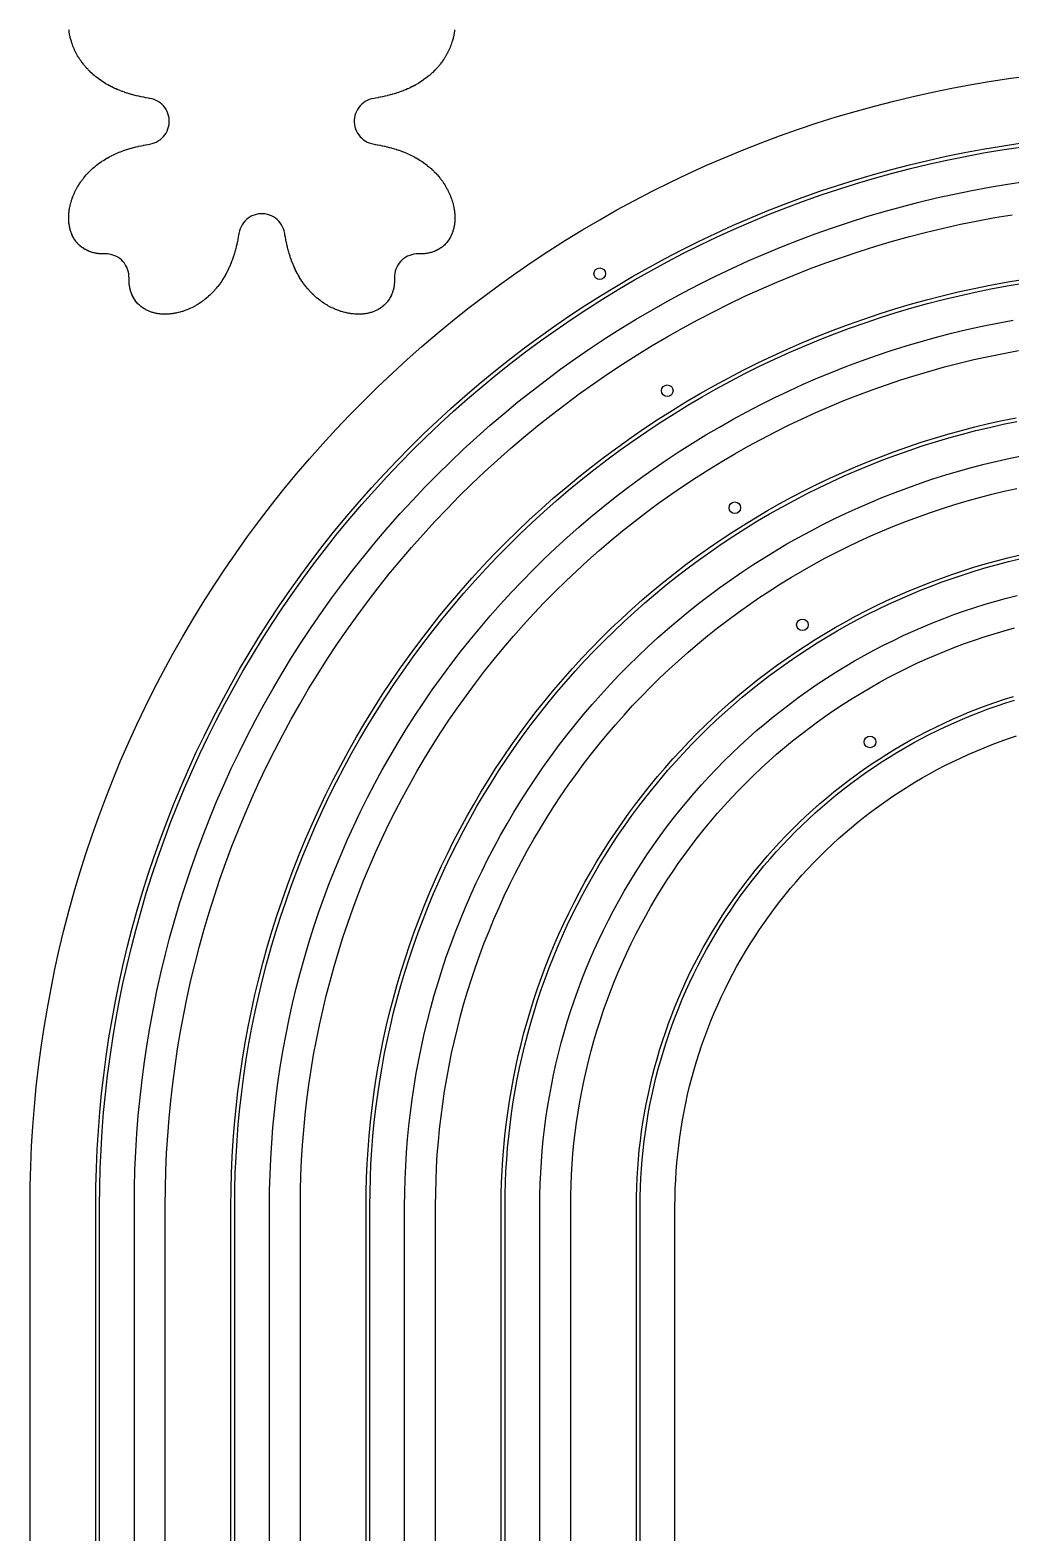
# Model space of a CAD drawing. Header units: metres. Extents: x 9 to 1211, y 9 to 2781.
# Drawn here: x 9 to 263, y 1009.2 to 1398.6 of the extents above; entities that cross this region are included whole.
import ezdxf

# ---------------------------------------------------------------- set-up
doc = ezdxf.new("R2010")
doc.units = ezdxf.units.M
for name, color, linetype in [('ACIKLIK', 5, 'Continuous'), ('ASKI_DELIK', 6, 'Continuous'), ('CAM_SABLON', 4, 'Continuous'), ('DIS_KENAR_V91_Z3', 1, 'Continuous'), ('LAMBA_T4_Z4', 3, 'Continuous')]:
    doc.layers.add(name, color=color, linetype=linetype)

msp = doc.modelspace()

# ---------------------------------------------------------------- linework, layer by layer
at = {"layer": 'ACIKLIK'}
for points in [[(36, 304.12), (36, 1093.88), (36, 1093.88), (36.04, 1098.68), (36.16, 1103.35), (36.37, 1108.03), (36.65, 1112.69), (37.02, 1117.36), (37.47, 1122.01), (38, 1126.66), (38.61, 1131.3), (39.3, 1135.92), (40.07, 1140.54), (40.92, 1145.14), (41.86, 1149.72), (42.87, 1154.29), (43.96, 1158.83), (45.13, 1163.36), (46.38, 1167.87), (47.71, 1172.36), (49.12, 1176.82), (50.6, 1181.25), (52.16, 1185.66), (53.8, 1190.04), (55.52, 1194.39), (57.31, 1198.72), (59.17, 1203.01), (61.11, 1207.26), (63.12, 1211.48), (65.21, 1215.67), (67.37, 1219.82), (69.6, 1223.93), (71.91, 1228), (74.28, 1232.03), (76.72, 1236.02), (79.24, 1239.96), (81.82, 1243.86), (84.47, 1247.72), (87.18, 1251.53), (89.97, 1255.29), (92.81, 1259), (95.73, 1262.66), (98.7, 1266.27), (101.74, 1269.82), (104.84, 1273.33), (108, 1276.77), (111.22, 1280.17), (114.5, 1283.5), (117.83, 1286.78), (121.23, 1290), (124.67, 1293.16), (128.18, 1296.26), (131.73, 1299.3), (135.34, 1302.27), (139, 1305.19), (142.71, 1308.03), (146.47, 1310.82), (150.28, 1313.53), (154.14, 1316.18), (158.04, 1318.76), (161.98, 1321.28), (165.97, 1323.72), (170, 1326.09), (174.07, 1328.4), (178.18, 1330.63), (182.33, 1332.79), (186.52, 1334.88), (190.74, 1336.89), (194.99, 1338.83), (199.28, 1340.69), (203.61, 1342.48), (207.96, 1344.2), (212.34, 1345.84), (216.75, 1347.4), (221.18, 1348.88), (225.64, 1350.29), (230.13, 1351.62), (234.64, 1352.87), (239.17, 1354.04), (243.71, 1355.13), (248.28, 1356.14), (252.86, 1357.08), (257.46, 1357.93), (262.08, 1358.7), (266.7, 1359.39)], [(71, 304.12), (71, 1093.88), (71, 1093.88), (71.04, 1098.07), (71.14, 1102.13), (71.32, 1106.19), (71.57, 1110.25), (71.89, 1114.31), (72.28, 1118.36), (72.74, 1122.4), (73.27, 1126.43), (73.87, 1130.45), (74.54, 1134.46), (75.28, 1138.46), (76.09, 1142.44), (76.97, 1146.41), (77.92, 1150.37), (78.94, 1154.3), (80.03, 1158.22), (81.18, 1162.12), (82.4, 1166), (83.7, 1169.86), (85.05, 1173.69), (86.48, 1177.5), (87.97, 1181.28), (89.52, 1185.04), (91.14, 1188.77), (92.83, 1192.47), (94.58, 1196.14), (96.4, 1199.78), (98.27, 1203.39), (100.21, 1206.96), (102.22, 1210.5), (104.28, 1214), (106.41, 1217.47), (108.59, 1220.9), (110.84, 1224.29), (113.14, 1227.64), (115.5, 1230.95), (117.92, 1234.22), (120.39, 1237.45), (122.93, 1240.63), (125.51, 1243.77), (128.15, 1246.86), (130.85, 1249.91), (133.6, 1252.9), (136.39, 1255.85), (139.24, 1258.76), (142.15, 1261.61), (145.1, 1264.4), (148.09, 1267.15), (151.14, 1269.85), (154.23, 1272.49), (157.37, 1275.07), (160.55, 1277.61), (163.78, 1280.08), (167.05, 1282.5), (170.36, 1284.86), (173.71, 1287.16), (177.1, 1289.41), (180.53, 1291.59), (184, 1293.72), (187.5, 1295.78), (191.04, 1297.79), (194.61, 1299.73), (198.22, 1301.6), (201.86, 1303.42), (205.53, 1305.17), (209.23, 1306.86), (212.96, 1308.48), (216.72, 1310.03), (220.5, 1311.52), (224.31, 1312.95), (228.14, 1314.3), (232, 1315.6), (235.88, 1316.82), (239.78, 1317.97), (243.7, 1319.06), (247.63, 1320.08), (251.59, 1321.03), (255.56, 1321.91), (259.54, 1322.72), (263.54, 1323.46)], [(106, 304.12), (106, 1093.88), (106, 1093.88), (106.03, 1097.46), (106.12, 1100.91), (106.27, 1104.36), (106.48, 1107.81), (106.75, 1111.26), (107.09, 1114.7), (107.48, 1118.13), (107.93, 1121.56), (108.44, 1124.97), (109.01, 1128.38), (109.64, 1131.78), (110.33, 1135.17), (111.08, 1138.54), (111.88, 1141.9), (112.75, 1145.25), (113.67, 1148.58), (114.65, 1151.89), (115.69, 1155.19), (116.79, 1158.46), (117.94, 1161.72), (119.15, 1164.96), (120.42, 1168.17), (121.74, 1171.36), (123.12, 1174.53), (124.55, 1177.68), (126.04, 1180.8), (127.58, 1183.89), (129.18, 1186.95), (130.83, 1189.99), (132.53, 1193), (134.28, 1195.98), (136.09, 1198.92), (137.94, 1201.84), (139.85, 1204.72), (141.81, 1207.57), (143.82, 1210.38), (145.87, 1213.16), (147.97, 1215.9), (150.13, 1218.6), (152.32, 1221.27), (154.57, 1223.9), (156.86, 1226.49), (159.19, 1229.03), (161.57, 1231.54), (163.99, 1234.01), (166.46, 1236.43), (168.97, 1238.81), (171.51, 1241.14), (174.1, 1243.43), (176.73, 1245.68), (179.4, 1247.87), (182.1, 1250.03), (184.84, 1252.13), (187.62, 1254.18), (190.43, 1256.19), (193.28, 1258.15), (196.16, 1260.06), (199.08, 1261.91), (202.02, 1263.72), (205, 1265.47), (208.01, 1267.17), (211.05, 1268.82), (214.11, 1270.42), (217.2, 1271.96), (220.32, 1273.45), (223.47, 1274.88), (226.64, 1276.26), (229.83, 1277.58), (233.04, 1278.85), (236.28, 1280.06), (239.54, 1281.21), (242.81, 1282.31), (246.11, 1283.35), (249.42, 1284.33), (252.75, 1285.25), (256.1, 1286.12), (259.46, 1286.92), (262.83, 1287.67), (266.22, 1288.36)], [(141, 304.12), (141, 1093.88), (141, 1093.88), (141.03, 1096.84), (141.1, 1099.69), (141.22, 1102.53), (141.4, 1105.37), (141.62, 1108.21), (141.89, 1111.04), (142.22, 1113.86), (142.59, 1116.69), (143.01, 1119.5), (143.48, 1122.3), (144, 1125.1), (144.56, 1127.89), (145.18, 1130.67), (145.84, 1133.43), (146.56, 1136.19), (147.32, 1138.93), (148.12, 1141.66), (148.98, 1144.37), (149.88, 1147.07), (150.83, 1149.75), (151.83, 1152.41), (152.87, 1155.06), (153.96, 1157.69), (155.09, 1160.3), (156.27, 1162.89), (157.5, 1165.45), (158.77, 1168), (160.08, 1170.52), (161.44, 1173.02), (162.84, 1175.5), (164.28, 1177.95), (165.77, 1180.38), (167.3, 1182.78), (168.87, 1185.15), (170.48, 1187.49), (172.13, 1189.81), (173.82, 1192.1), (175.56, 1194.35), (177.33, 1196.58), (179.14, 1198.77), (180.98, 1200.94), (182.87, 1203.07), (184.79, 1205.17), (186.75, 1207.23), (188.74, 1209.26), (190.77, 1211.25), (192.83, 1213.21), (194.93, 1215.13), (197.06, 1217.02), (199.23, 1218.86), (201.42, 1220.67), (203.65, 1222.44), (205.9, 1224.18), (208.19, 1225.87), (210.51, 1227.52), (212.85, 1229.13), (215.22, 1230.7), (217.62, 1232.23), (220.05, 1233.72), (222.5, 1235.16), (224.98, 1236.56), (227.48, 1237.92), (230, 1239.23), (232.55, 1240.5), (235.11, 1241.73), (237.7, 1242.91), (240.31, 1244.04), (242.94, 1245.13), (245.59, 1246.17), (248.25, 1247.17), (250.93, 1248.12), (253.63, 1249.02), (256.34, 1249.88), (259.07, 1250.68), (261.81, 1251.44), (264.57, 1252.16)], [(176, 304.12), (176, 1093.88), (176, 1093.88), (176.02, 1096.23), (176.08, 1098.47), (176.18, 1100.7), (176.31, 1102.93), (176.49, 1105.16), (176.7, 1107.38), (176.96, 1109.6), (177.25, 1111.81), (177.58, 1114.02), (177.95, 1116.23), (178.35, 1118.42), (178.8, 1120.61), (179.28, 1122.79), (179.8, 1124.97), (180.36, 1127.13), (180.96, 1129.28), (181.59, 1131.42), (182.27, 1133.55), (182.97, 1135.67), (183.72, 1137.78), (184.5, 1139.87), (185.32, 1141.95), (186.18, 1144.01), (187.07, 1146.06), (187.99, 1148.09), (188.96, 1150.11), (189.95, 1152.11), (190.98, 1154.09), (192.05, 1156.06), (193.15, 1158), (194.28, 1159.92), (195.45, 1161.83), (196.65, 1163.71), (197.88, 1165.58), (199.15, 1167.42), (200.45, 1169.24), (201.78, 1171.03), (203.14, 1172.8), (204.53, 1174.55), (205.95, 1176.28), (207.4, 1177.97), (208.88, 1179.65), (210.39, 1181.3), (211.93, 1182.92), (213.49, 1184.51), (215.08, 1186.07), (216.7, 1187.61), (218.35, 1189.12), (220.03, 1190.6), (221.72, 1192.05), (223.45, 1193.47), (225.2, 1194.86), (226.97, 1196.22), (228.76, 1197.55), (230.58, 1198.85), (232.42, 1200.12), (234.29, 1201.35), (236.17, 1202.55), (238.08, 1203.72), (240, 1204.85), (241.94, 1205.95), (243.91, 1207.02), (245.89, 1208.05), (247.89, 1209.04), (249.91, 1210.01), (251.94, 1210.93), (253.99, 1211.82), (256.05, 1212.68), (258.13, 1213.5), (260.22, 1214.28), (262.33, 1215.03), (264.45, 1215.73)]]:
    msp.add_lwpolyline(points, dxfattribs=at)
at = {"layer": 'ASKI_DELIK'}
for centre in [(156.5, 1335.51), (174, 1305.19), (191.5, 1274.86), (209, 1244.52), (226.5, 1214.17)]:
    msp.add_circle(centre, 1.5, dxfattribs=at)
at = {"layer": 'CAM_SABLON'}
for points in [[(27, 304.08), (27, 1093.92), (27, 1093.92), (27.04, 1098.83), (27.17, 1103.67), (27.38, 1108.5), (27.68, 1113.32), (28.05, 1118.14), (28.52, 1122.95), (29.07, 1127.76), (29.7, 1132.55), (30.41, 1137.33), (31.21, 1142.1), (32.09, 1146.85), (33.05, 1151.59), (34.1, 1156.31), (35.23, 1161.01), (36.44, 1165.69), (37.73, 1170.35), (39.1, 1174.99), (40.56, 1179.6), (42.09, 1184.18), (43.71, 1188.74), (45.4, 1193.27), (47.17, 1197.77), (49.02, 1202.23), (50.95, 1206.67), (52.95, 1211.06), (55.03, 1215.43), (57.19, 1219.76), (59.42, 1224.04), (61.73, 1228.29), (64.11, 1232.5), (66.57, 1236.67), (69.09, 1240.79), (71.69, 1244.86), (74.36, 1248.9), (77.1, 1252.88), (79.9, 1256.82), (82.78, 1260.7), (85.72, 1264.54), (88.73, 1268.32), (91.81, 1272.05), (94.95, 1275.73), (98.15, 1279.35), (101.42, 1282.91), (104.74, 1286.42), (108.13, 1289.87), (111.58, 1293.26), (115.09, 1296.58), (118.65, 1299.85), (122.27, 1303.05), (125.95, 1306.19), (129.68, 1309.27), (133.46, 1312.28), (137.3, 1315.22), (141.18, 1318.1), (145.12, 1320.9), (149.1, 1323.64), (153.14, 1326.31), (157.21, 1328.91), (161.33, 1331.43), (165.5, 1333.89), (169.71, 1336.27), (173.96, 1338.58), (178.24, 1340.81), (182.57, 1342.97), (186.94, 1345.05), (191.33, 1347.05), (195.77, 1348.98), (200.23, 1350.83), (204.73, 1352.6), (209.26, 1354.29), (213.82, 1355.91), (218.4, 1357.44), (223.01, 1358.9), (227.65, 1360.27), (232.31, 1361.56), (236.99, 1362.77), (241.69, 1363.9), (246.41, 1364.95), (251.15, 1365.91), (255.9, 1366.79), (260.67, 1367.59), (265.45, 1368.3)], [(62, 304.08), (62, 1093.92), (62, 1093.92), (62.04, 1098.22), (62.15, 1102.45), (62.33, 1106.67), (62.59, 1110.88), (62.92, 1115.09), (63.33, 1119.3), (63.8, 1123.49), (64.36, 1127.68), (64.98, 1131.86), (65.68, 1136.02), (66.45, 1140.18), (67.29, 1144.31), (68.2, 1148.44), (69.19, 1152.54), (70.25, 1156.63), (71.38, 1160.7), (72.57, 1164.75), (73.84, 1168.78), (75.19, 1172.79), (76.6, 1176.77), (78.07, 1180.72), (79.62, 1184.65), (81.24, 1188.56), (82.92, 1192.43), (84.67, 1196.27), (86.49, 1200.09), (88.38, 1203.87), (90.33, 1207.61), (92.34, 1211.32), (94.42, 1215), (96.57, 1218.64), (98.77, 1222.24), (101.04, 1225.8), (103.37, 1229.32), (105.77, 1232.81), (108.22, 1236.24), (110.73, 1239.64), (113.3, 1242.99), (115.93, 1246.3), (118.62, 1249.55), (121.36, 1252.77), (124.16, 1255.93), (127.01, 1259.04), (129.92, 1262.11), (132.88, 1265.12), (135.89, 1268.08), (138.96, 1270.99), (142.07, 1273.84), (145.23, 1276.64), (148.45, 1279.38), (151.7, 1282.07), (155.01, 1284.7), (158.36, 1287.27), (161.76, 1289.78), (165.19, 1292.23), (168.68, 1294.63), (172.2, 1296.96), (175.76, 1299.23), (179.36, 1301.43), (183, 1303.58), (186.68, 1305.66), (190.39, 1307.67), (194.13, 1309.62), (197.91, 1311.51), (201.73, 1313.33), (205.57, 1315.08), (209.44, 1316.76), (213.35, 1318.38), (217.28, 1319.93), (221.23, 1321.4), (225.21, 1322.81), (229.22, 1324.16), (233.25, 1325.43), (237.3, 1326.62), (241.37, 1327.75), (245.46, 1328.81), (249.56, 1329.8), (253.69, 1330.71), (257.82, 1331.55), (261.98, 1332.32), (266.14, 1333.02)], [(97, 304.08), (97, 1093.92), (97, 1093.92), (97.03, 1097.61), (97.13, 1101.22), (97.28, 1104.83), (97.5, 1108.44), (97.79, 1112.04), (98.13, 1115.64), (98.54, 1119.23), (99.02, 1122.81), (99.55, 1126.38), (100.15, 1129.95), (100.8, 1133.5), (101.52, 1137.04), (102.31, 1140.56), (103.15, 1144.08), (104.05, 1147.58), (105.02, 1151.06), (106.05, 1154.52), (107.13, 1157.97), (108.28, 1161.39), (109.48, 1164.8), (110.75, 1168.18), (112.07, 1171.54), (113.46, 1174.88), (114.9, 1178.19), (116.39, 1181.48), (117.95, 1184.74), (119.56, 1187.98), (121.23, 1191.18), (122.95, 1194.36), (124.73, 1197.5), (126.57, 1200.61), (128.45, 1203.69), (130.4, 1206.74), (132.39, 1209.75), (134.44, 1212.73), (136.53, 1215.67), (138.68, 1218.58), (140.88, 1221.44), (143.13, 1224.27), (145.43, 1227.06), (147.78, 1229.8), (150.17, 1232.51), (152.61, 1235.17), (155.1, 1237.79), (157.63, 1240.37), (160.21, 1242.9), (162.83, 1245.39), (165.49, 1247.83), (168.2, 1250.22), (170.94, 1252.57), (173.73, 1254.87), (176.56, 1257.12), (179.42, 1259.32), (182.33, 1261.47), (185.27, 1263.56), (188.25, 1265.61), (191.26, 1267.6), (194.31, 1269.55), (197.39, 1271.43), (200.5, 1273.27), (203.64, 1275.05), (206.82, 1276.77), (210.02, 1278.44), (213.26, 1280.05), (216.52, 1281.61), (219.81, 1283.1), (223.12, 1284.54), (226.46, 1285.93), (229.82, 1287.25), (233.2, 1288.52), (236.61, 1289.72), (240.03, 1290.87), (243.48, 1291.95), (246.94, 1292.98), (250.42, 1293.95), (253.92, 1294.85), (257.44, 1295.69), (260.96, 1296.48), (264.5, 1297.2)], [(132, 304.08), (132, 1093.92), (132, 1093.92), (132.03, 1097), (132.11, 1100), (132.24, 1103), (132.42, 1106), (132.66, 1108.99), (132.94, 1111.98), (133.28, 1114.96), (133.67, 1117.94), (134.12, 1120.91), (134.61, 1123.87), (135.16, 1126.82), (135.76, 1129.76), (136.41, 1132.69), (137.11, 1135.61), (137.86, 1138.52), (138.66, 1141.41), (139.52, 1144.29), (140.42, 1147.15), (141.37, 1150), (142.37, 1152.83), (143.42, 1155.64), (144.53, 1158.43), (145.67, 1161.21), (146.87, 1163.96), (148.12, 1166.69), (149.41, 1169.4), (150.75, 1172.09), (152.13, 1174.75), (153.57, 1177.39), (155.04, 1180), (156.57, 1182.59), (158.14, 1185.15), (159.75, 1187.68), (161.41, 1190.18), (163.11, 1192.65), (164.85, 1195.1), (166.64, 1197.51), (168.46, 1199.89), (170.33, 1202.24), (172.24, 1204.56), (174.19, 1206.84), (176.18, 1209.09), (178.21, 1211.3), (180.27, 1213.48), (182.38, 1215.62), (184.52, 1217.73), (186.7, 1219.79), (188.91, 1221.82), (191.16, 1223.81), (193.44, 1225.76), (195.76, 1227.67), (198.11, 1229.54), (200.49, 1231.36), (202.9, 1233.15), (205.35, 1234.89), (207.82, 1236.59), (210.32, 1238.25), (212.85, 1239.86), (215.41, 1241.43), (218, 1242.96), (220.61, 1244.43), (223.25, 1245.87), (225.91, 1247.25), (228.6, 1248.59), (231.31, 1249.88), (234.04, 1251.13), (236.79, 1252.33), (239.57, 1253.47), (242.36, 1254.58), (245.17, 1255.63), (248, 1256.63), (250.85, 1257.58), (253.71, 1258.48), (256.59, 1259.34), (259.48, 1260.14), (262.39, 1260.89), (265.31, 1261.59)], [(167, 304.08), (167, 1093.92), (167, 1093.92), (167.02, 1096.39), (167.08, 1098.78), (167.19, 1101.17), (167.33, 1103.56), (167.52, 1105.94), (167.75, 1108.32), (168.02, 1110.7), (168.33, 1113.07), (168.69, 1115.43), (169.08, 1117.79), (169.52, 1120.14), (169.99, 1122.48), (170.51, 1124.82), (171.07, 1127.14), (171.67, 1129.46), (172.31, 1131.76), (172.99, 1134.05), (173.71, 1136.34), (174.46, 1138.6), (175.26, 1140.86), (176.1, 1143.1), (176.98, 1145.32), (177.89, 1147.53), (178.84, 1149.72), (179.84, 1151.9), (180.87, 1154.06), (181.93, 1156.2), (183.04, 1158.32), (184.18, 1160.42), (185.36, 1162.5), (186.57, 1164.56), (187.82, 1166.6), (189.1, 1168.62), (190.42, 1170.61), (191.78, 1172.58), (193.17, 1174.53), (194.59, 1176.45), (196.04, 1178.35), (197.53, 1180.22), (199.05, 1182.06), (200.61, 1183.88), (202.19, 1185.67), (203.81, 1187.43), (205.45, 1189.17), (207.13, 1190.87), (208.83, 1192.55), (210.57, 1194.19), (212.33, 1195.81), (214.12, 1197.39), (215.94, 1198.95), (217.78, 1200.47), (219.65, 1201.96), (221.55, 1203.41), (223.47, 1204.83), (225.42, 1206.22), (227.39, 1207.58), (229.38, 1208.9), (231.4, 1210.18), (233.44, 1211.43), (235.5, 1212.64), (237.58, 1213.82), (239.68, 1214.96), (241.8, 1216.07), (243.94, 1217.13), (246.1, 1218.16), (248.28, 1219.16), (250.47, 1220.11), (252.68, 1221.02), (254.9, 1221.9), (257.14, 1222.74), (259.4, 1223.54), (261.66, 1224.29), (263.95, 1225.01)]]:
    msp.add_lwpolyline(points, dxfattribs=at)
at = {"layer": 'DIS_KENAR_V91_Z3'}
for points in [[(118.93, 1398.7), (118.91, 1398.49), (118.87, 1398.19), (118.84, 1397.99), (118.79, 1397.69), (118.76, 1397.49), (118.7, 1397.18), (118.66, 1396.98), (118.59, 1396.67), (118.54, 1396.48), (118.45, 1396.15), (118.4, 1395.97), (118.3, 1395.64), (118.25, 1395.46), (118.14, 1395.13), (118.07, 1394.96), (117.95, 1394.63), (117.89, 1394.45), (117.75, 1394.12), (117.68, 1393.95), (117.53, 1393.62), (117.46, 1393.45), (117.3, 1393.12), (117.22, 1392.96), (117.05, 1392.63), (116.96, 1392.47), (116.78, 1392.14), (116.69, 1391.98), (116.49, 1391.65), (116.4, 1391.5), (116.19, 1391.18), (116.09, 1391.03), (115.88, 1390.71), (115.78, 1390.56), (115.55, 1390.25), (115.44, 1390.11), (115.2, 1389.79), (115.09, 1389.66), (114.84, 1389.35), (114.73, 1389.21), (114.47, 1388.91), (114.35, 1388.78), (114.08, 1388.48), (113.96, 1388.36), (113.68, 1388.07), (113.56, 1387.95), (113.26, 1387.66), (113.14, 1387.54), (112.84, 1387.27), (112.71, 1387.15), (112.4, 1386.88), (112.27, 1386.77), (111.94, 1386.51), (111.81, 1386.4), (111.48, 1386.15), (111.35, 1386.05), (111, 1385.79), (110.87, 1385.7), (110.52, 1385.46), (110.39, 1385.37), (110.02, 1385.13), (109.89, 1385.05), (109.51, 1384.81), (109.38, 1384.74), (109, 1384.51), (108.87, 1384.44), (108.47, 1384.22), (108.34, 1384.15), (107.94, 1383.94), (107.81, 1383.88), (107.39, 1383.68), (107.26, 1383.62), (106.84, 1383.42), (106.71, 1383.37), (106.28, 1383.18), (106.15, 1383.13), (105.71, 1382.95), (105.59, 1382.9), (105.13, 1382.73), (105.02, 1382.69), (104.55, 1382.52), (104.44, 1382.48), (104.01, 1382.34), (103.91, 1382.31), (103.41, 1382.15), (103.31, 1382.12), (102.81, 1381.98), (102.71, 1381.95), (102.21, 1381.81), (102.11, 1381.78), (101.59, 1381.65), (101.5, 1381.63), (100.98, 1381.51), (100.89, 1381.49), (100.36, 1381.37), (100.27, 1381.35), (99.73, 1381.24), (99.65, 1381.22), (99.11, 1381.12), (99.03, 1381.1), (98.48, 1381.01), (98.41, 1380.99), (98.1, 1380.94), (97.39, 1380.79), (96.84, 1380.61), (96.31, 1380.38), (95.8, 1380.1), (95.32, 1379.77), (94.87, 1379.4), (94.47, 1378.98), (94.1, 1378.53), (93.78, 1378.05), (93.51, 1377.53), (93.29, 1376.99), (93.13, 1376.44), (93.01, 1375.87), (92.96, 1375.29), (92.96, 1374.71), (93.01, 1374.13), (93.13, 1373.56), (93.29, 1373), (93.51, 1372.46), (93.78, 1371.95), (94.1, 1371.46), (94.47, 1371.01), (94.88, 1370.6), (95.32, 1370.23), (95.8, 1369.9), (96.31, 1369.62), (96.84, 1369.39), (97.4, 1369.21), (98.11, 1369.06), (98.34, 1369.02), (98.41, 1369.01), (98.96, 1368.91), (99.04, 1368.89), (99.58, 1368.79), (99.66, 1368.78), (100.2, 1368.67), (100.28, 1368.65), (100.81, 1368.53), (100.9, 1368.51), (101.42, 1368.39), (101.51, 1368.37), (102.02, 1368.24), (102.12, 1368.21), (102.62, 1368.08), (102.72, 1368.05), (103.22, 1367.91), (103.32, 1367.87), (103.81, 1367.73), (103.92, 1367.69), (104.43, 1367.52), (104.56, 1367.48), (105.02, 1367.31), (105.13, 1367.27), (105.59, 1367.1), (105.71, 1367.05), (106.15, 1366.87), (106.28, 1366.82), (106.71, 1366.63), (106.84, 1366.58), (107.26, 1366.38), (107.39, 1366.32), (107.81, 1366.12), (107.94, 1366.06), (108.34, 1365.85), (108.47, 1365.78), (108.87, 1365.56), (109, 1365.49), (109.38, 1365.26), (109.51, 1365.19), (109.89, 1364.95), (110.02, 1364.87), (110.39, 1364.63), (110.52, 1364.54), (110.87, 1364.3), (111, 1364.21), (111.35, 1363.95), (111.48, 1363.85), (111.81, 1363.6), (111.94, 1363.49), (112.27, 1363.23), (112.4, 1363.12), (112.71, 1362.85), (112.84, 1362.73), (113.14, 1362.46), (113.26, 1362.34), (113.56, 1362.05), (113.68, 1361.93), (113.96, 1361.64), (114.08, 1361.52), (114.35, 1361.22), (114.47, 1361.09), (114.73, 1360.79), (114.84, 1360.65), (115.09, 1360.34), (115.2, 1360.21), (115.44, 1359.89), (115.55, 1359.75), (115.78, 1359.44), (115.88, 1359.29), (116.09, 1358.97), (116.19, 1358.82), (116.4, 1358.5), (116.49, 1358.35), (116.69, 1358.02), (116.78, 1357.86), (116.96, 1357.53), (117.05, 1357.37), (117.22, 1357.04), (117.3, 1356.88), (117.46, 1356.55), (117.53, 1356.38), (117.68, 1356.05), (117.75, 1355.88), (117.89, 1355.55), (117.95, 1355.37), (118.07, 1355.04), (118.14, 1354.87), (118.25, 1354.54), (118.3, 1354.36), (118.4, 1354.03), (118.45, 1353.85), (118.54, 1353.52), (118.59, 1353.33), (118.66, 1353.02), (118.7, 1352.82), (118.76, 1352.51), (118.79, 1352.31), (118.84, 1352.01), (118.87, 1351.81), (118.91, 1351.51), (118.93, 1351.3), (118.96, 1351.02), (118.97, 1350.8), (118.99, 1350.53), (118.99, 1350.31), (119, 1350.04), (119, 1349.82), (118.99, 1349.56), (118.98, 1349.33), (118.97, 1349.09), (118.95, 1348.85), (118.93, 1348.62), (118.9, 1348.38), (118.87, 1348.17), (118.83, 1347.92), (118.79, 1347.72), (118.74, 1347.47), (118.7, 1347.28), (118.63, 1347.03), (118.59, 1346.85), (118.51, 1346.59), (118.46, 1346.43), (118.37, 1346.17), (118.31, 1346.02), (118.21, 1345.76), (118.15, 1345.63), (118.04, 1345.37), (117.98, 1345.24), (117.84, 1344.99), (117.78, 1344.87), (117.64, 1344.62), (117.57, 1344.52), (117.41, 1344.27), (117.35, 1344.17), (117.17, 1343.93), (117.11, 1343.84), (116.92, 1343.6), (116.85, 1343.53), (116.65, 1343.3), (116.59, 1343.23), (116.37, 1343.01), (116.3, 1342.94), (116.07, 1342.73), (116.01, 1342.67), (115.77, 1342.48), (115.7, 1342.42), (115.45, 1342.24), (115.37, 1342.18), (115.12, 1342.01), (115.04, 1341.96), (114.78, 1341.81), (114.69, 1341.75), (114.43, 1341.62), (114.33, 1341.57), (114.07, 1341.44), (113.97, 1341.4), (113.7, 1341.29), (113.59, 1341.24), (113.33, 1341.15), (113.2, 1341.11), (112.95, 1341.03), (112.81, 1340.99), (112.56, 1340.92), (112.41, 1340.89), (112.16, 1340.83), (112, 1340.8), (111.76, 1340.76), (111.59, 1340.73), (111.36, 1340.7), (111.17, 1340.68), (110.95, 1340.66), (110.75, 1340.64), (110.53, 1340.63), (110.33, 1340.62), (110.12, 1340.62), (109.9, 1340.62), (109.7, 1340.62), (109.7, 1340.62), (108.98, 1340.61), (108.41, 1340.54), (107.85, 1340.42), (107.3, 1340.25), (106.77, 1340.03), (106.26, 1339.75), (105.79, 1339.43), (105.34, 1339.06), (104.94, 1338.66), (104.57, 1338.21), (104.25, 1337.74), (103.97, 1337.23), (103.75, 1336.7), (103.58, 1336.15), (103.46, 1335.59), (103.39, 1335.02), (103.38, 1334.3), (103.38, 1334.3), (103.38, 1334.1), (103.38, 1333.88), (103.38, 1333.67), (103.37, 1333.47), (103.36, 1333.25), (103.34, 1333.05), (103.32, 1332.83), (103.3, 1332.64), (103.27, 1332.41), (103.24, 1332.24), (103.2, 1332), (103.17, 1331.84), (103.11, 1331.59), (103.08, 1331.44), (103.01, 1331.19), (102.97, 1331.05), (102.89, 1330.8), (102.85, 1330.67), (102.76, 1330.41), (102.71, 1330.29), (102.6, 1330.03), (102.56, 1329.93), (102.43, 1329.67), (102.38, 1329.57), (102.25, 1329.31), (102.19, 1329.22), (102.04, 1328.96), (101.99, 1328.88), (101.82, 1328.63), (101.76, 1328.55), (101.58, 1328.3), (101.52, 1328.23), (101.33, 1327.99), (101.27, 1327.93), (101.06, 1327.7), (100.99, 1327.63), (100.77, 1327.41), (100.7, 1327.35), (100.47, 1327.15), (100.4, 1327.08), (100.16, 1326.89), (100.07, 1326.83), (99.83, 1326.65), (99.73, 1326.59), (99.48, 1326.43), (99.38, 1326.36), (99.13, 1326.22), (99.01, 1326.16), (98.76, 1326.02), (98.63, 1325.96), (98.37, 1325.85), (98.24, 1325.79), (97.98, 1325.69), (97.83, 1325.63), (97.57, 1325.54), (97.41, 1325.49), (97.15, 1325.41), (96.97, 1325.37), (96.72, 1325.3), (96.53, 1325.26), (96.28, 1325.21), (96.08, 1325.17), (95.83, 1325.13), (95.62, 1325.1), (95.38, 1325.07), (95.15, 1325.05), (94.91, 1325.03), (94.67, 1325.02), (94.44, 1325.01), (94.18, 1325), (93.96, 1325), (93.69, 1325.01), (93.47, 1325.01), (93.2, 1325.03), (92.98, 1325.04), (92.7, 1325.07), (92.49, 1325.09), (92.19, 1325.13), (91.99, 1325.16), (91.69, 1325.21), (91.49, 1325.24), (91.18, 1325.3), (90.98, 1325.34), (90.67, 1325.41), (90.48, 1325.46), (90.15, 1325.55), (89.97, 1325.6), (89.64, 1325.7), (89.46, 1325.75), (89.13, 1325.86), (88.96, 1325.93), (88.63, 1326.05), (88.45, 1326.11), (88.12, 1326.25), (87.95, 1326.32), (87.62, 1326.47), (87.45, 1326.54), (87.12, 1326.7), (86.96, 1326.78), (86.63, 1326.95), (86.47, 1327.04), (86.14, 1327.22), (85.98, 1327.31), (85.65, 1327.51), (85.5, 1327.6), (85.18, 1327.81), (85.03, 1327.91), (84.71, 1328.12), (84.56, 1328.22), (84.25, 1328.45), (84.11, 1328.56), (83.79, 1328.8), (83.66, 1328.91), (83.35, 1329.16), (83.21, 1329.27), (82.91, 1329.53), (82.78, 1329.65), (82.48, 1329.92), (82.36, 1330.04), (82.07, 1330.32), (81.95, 1330.44), (81.66, 1330.74), (81.54, 1330.86), (81.27, 1331.16), (81.15, 1331.29), (80.88, 1331.6), (80.77, 1331.73), (80.51, 1332.06), (80.4, 1332.19), (80.15, 1332.52), (80.05, 1332.65), (79.79, 1333), (79.7, 1333.13), (79.46, 1333.48), (79.37, 1333.61), (79.13, 1333.98), (79.05, 1334.11), (78.81, 1334.49), (78.74, 1334.62), (78.51, 1335), (78.44, 1335.13), (78.22, 1335.53), (78.15, 1335.66), (77.94, 1336.06), (77.88, 1336.19), (77.68, 1336.61), (77.62, 1336.74), (77.42, 1337.16), (77.37, 1337.29), (77.18, 1337.72), (77.13, 1337.85), (76.95, 1338.29), (76.9, 1338.41), (76.73, 1338.87), (76.69, 1338.98), (76.52, 1339.45), (76.48, 1339.56), (76.34, 1339.99), (76.31, 1340.09), (76.15, 1340.59), (76.12, 1340.69), (75.98, 1341.19), (75.95, 1341.29), (75.81, 1341.79), (75.78, 1341.89), (75.65, 1342.41), (75.63, 1342.5), (75.51, 1343.02), (75.49, 1343.11), (75.37, 1343.64), (75.35, 1343.73), (75.24, 1344.27), (75.22, 1344.35), (75.12, 1344.89), (75.1, 1344.97), (75.01, 1345.52), (74.99, 1345.59), (74.94, 1345.9), (74.79, 1346.61), (74.61, 1347.16), (74.38, 1347.69), (74.1, 1348.2), (73.77, 1348.68), (73.4, 1349.13), (72.98, 1349.53), (72.53, 1349.9), (72.05, 1350.22), (71.53, 1350.49), (70.99, 1350.71), (70.44, 1350.87), (69.87, 1350.99), (69.29, 1351.04), (68.71, 1351.04), (68.13, 1350.99), (67.56, 1350.87), (67, 1350.71), (66.46, 1350.49), (65.95, 1350.22), (65.46, 1349.9), (65.01, 1349.53), (64.6, 1349.12), (64.23, 1348.68), (63.9, 1348.2), (63.62, 1347.69), (63.39, 1347.16), (63.21, 1346.6), (63.06, 1345.89), (63.02, 1345.66), (63.01, 1345.59), (62.91, 1345.04), (62.89, 1344.96), (62.79, 1344.42), (62.78, 1344.34), (62.67, 1343.8), (62.65, 1343.72), (62.53, 1343.19), (62.51, 1343.1), (62.39, 1342.58), (62.37, 1342.49), (62.24, 1341.98), (62.21, 1341.88), (62.08, 1341.38), (62.05, 1341.28), (61.91, 1340.78), (61.87, 1340.68), (61.73, 1340.19), (61.69, 1340.08), (61.52, 1339.57), (61.48, 1339.44), (61.31, 1338.98), (61.27, 1338.87), (61.1, 1338.41), (61.05, 1338.29), (60.87, 1337.85), (60.82, 1337.72), (60.63, 1337.29), (60.58, 1337.16), (60.38, 1336.74), (60.32, 1336.61), (60.12, 1336.19), (60.06, 1336.06), (59.85, 1335.66), (59.78, 1335.53), (59.56, 1335.13), (59.49, 1335), (59.26, 1334.62), (59.19, 1334.49), (58.95, 1334.11), (58.87, 1333.98), (58.63, 1333.61), (58.54, 1333.48), (58.3, 1333.13), (58.21, 1333), (57.95, 1332.65), (57.85, 1332.52), (57.6, 1332.19), (57.49, 1332.06), (57.23, 1331.73), (57.12, 1331.6), (56.85, 1331.29), (56.73, 1331.16), (56.46, 1330.86), (56.34, 1330.74), (56.05, 1330.44), (55.93, 1330.32), (55.64, 1330.04), (55.52, 1329.92), (55.22, 1329.65), (55.09, 1329.53), (54.79, 1329.27), (54.65, 1329.16), (54.34, 1328.91), (54.21, 1328.8), (53.89, 1328.56), (53.75, 1328.45), (53.44, 1328.22), (53.29, 1328.12), (52.97, 1327.91), (52.82, 1327.81), (52.5, 1327.6), (52.35, 1327.51), (52.02, 1327.31), (51.86, 1327.22), (51.53, 1327.04), (51.37, 1326.95), (51.04, 1326.78), (50.88, 1326.7), (50.55, 1326.54), (50.38, 1326.47), (50.05, 1326.32), (49.88, 1326.25), (49.55, 1326.11), (49.37, 1326.05), (49.04, 1325.93), (48.87, 1325.86), (48.54, 1325.75), (48.36, 1325.7), (48.03, 1325.6), (47.85, 1325.55), (47.52, 1325.46), (47.33, 1325.41), (47.02, 1325.34), (46.82, 1325.3), (46.51, 1325.24), (46.31, 1325.21), (46.01, 1325.16), (45.81, 1325.13), (45.51, 1325.09), (45.3, 1325.07), (45.02, 1325.04), (44.8, 1325.03), (44.53, 1325.01), (44.31, 1325.01), (44.04, 1325), (43.82, 1325), (43.56, 1325.01), (43.33, 1325.02), (43.09, 1325.03), (42.85, 1325.05), (42.62, 1325.07), (42.38, 1325.1), (42.17, 1325.13), (41.92, 1325.17), (41.72, 1325.21), (41.47, 1325.26), (41.28, 1325.3), (41.03, 1325.37), (40.85, 1325.41), (40.59, 1325.49), (40.43, 1325.54), (40.17, 1325.63), (40.02, 1325.69), (39.76, 1325.79), (39.63, 1325.85), (39.37, 1325.96), (39.24, 1326.02), (38.99, 1326.16), (38.87, 1326.22), (38.62, 1326.36), (38.52, 1326.43), (38.27, 1326.59), (38.17, 1326.65), (37.93, 1326.83), (37.84, 1326.89), (37.6, 1327.08), (37.53, 1327.15), (37.3, 1327.35), (37.23, 1327.41), (37.01, 1327.63), (36.94, 1327.7), (36.73, 1327.93), (36.67, 1327.99), (36.48, 1328.23), (36.42, 1328.3), (36.24, 1328.55), (36.18, 1328.63), (36.01, 1328.88), (35.96, 1328.96), (35.81, 1329.22), (35.75, 1329.31), (35.62, 1329.57), (35.57, 1329.67), (35.44, 1329.93), (35.4, 1330.03), (35.29, 1330.3), (35.24, 1330.41), (35.15, 1330.67), (35.11, 1330.8), (35.03, 1331.05), (34.99, 1331.19), (34.92, 1331.44), (34.89, 1331.59), (34.83, 1331.84), (34.8, 1332), (34.76, 1332.24), (34.73, 1332.41), (34.7, 1332.64), (34.68, 1332.83), (34.66, 1333.05), (34.64, 1333.25), (34.63, 1333.47), (34.62, 1333.67), (34.62, 1333.88), (34.62, 1334.1), (34.62, 1334.3), (34.62, 1334.3), (34.61, 1335.02), (34.54, 1335.59), (34.42, 1336.15), (34.25, 1336.7), (34.03, 1337.23), (33.75, 1337.74), (33.43, 1338.21), (33.06, 1338.66), (32.66, 1339.06), (32.21, 1339.43), (31.74, 1339.75), (31.23, 1340.03), (30.7, 1340.25), (30.15, 1340.42), (29.59, 1340.54), (29.02, 1340.61), (28.3, 1340.62), (28.3, 1340.62), (28.1, 1340.62), (27.88, 1340.62), (27.67, 1340.62), (27.47, 1340.63), (27.25, 1340.64), (27.05, 1340.66), (26.83, 1340.68), (26.64, 1340.7), (26.41, 1340.73), (26.24, 1340.76), (26, 1340.8), (25.84, 1340.83), (25.59, 1340.89), (25.44, 1340.92), (25.19, 1340.99), (25.05, 1341.03), (24.8, 1341.11), (24.67, 1341.15), (24.41, 1341.24), (24.29, 1341.29), (24.03, 1341.4), (23.93, 1341.44), (23.67, 1341.57), (23.57, 1341.62), (23.31, 1341.75), (23.22, 1341.81), (22.96, 1341.96), (22.88, 1342.01), (22.63, 1342.18), (22.55, 1342.24), (22.3, 1342.42), (22.23, 1342.48), (21.99, 1342.67), (21.93, 1342.73), (21.7, 1342.94), (21.63, 1343.01), (21.41, 1343.23), (21.35, 1343.3), (21.15, 1343.53), (21.08, 1343.6), (20.89, 1343.84), (20.83, 1343.93), (20.65, 1344.17), (20.59, 1344.27), (20.43, 1344.52), (20.36, 1344.62), (20.22, 1344.87), (20.16, 1344.99), (20.02, 1345.24), (19.96, 1345.37), (19.85, 1345.63), (19.79, 1345.76), (19.69, 1346.02), (19.63, 1346.17), (19.54, 1346.43), (19.49, 1346.59), (19.41, 1346.85), (19.37, 1347.03), (19.3, 1347.28), (19.26, 1347.47), (19.21, 1347.72), (19.17, 1347.92), (19.13, 1348.17), (19.1, 1348.38), (19.07, 1348.62), (19.05, 1348.85), (19.03, 1349.09), (19.02, 1349.33), (19.01, 1349.56), (19, 1349.82), (19, 1350.04), (19.01, 1350.31), (19.01, 1350.53), (19.03, 1350.8), (19.04, 1351.02), (19.07, 1351.3), (19.09, 1351.51), (19.13, 1351.81), (19.16, 1352.01), (19.21, 1352.31), (19.24, 1352.51), (19.3, 1352.82), (19.34, 1353.02), (19.41, 1353.33), (19.46, 1353.52), (19.55, 1353.85), (19.6, 1354.03), (19.7, 1354.36), (19.75, 1354.54), (19.86, 1354.87), (19.93, 1355.04), (20.05, 1355.37), (20.11, 1355.55), (20.25, 1355.88), (20.32, 1356.05), (20.47, 1356.38), (20.54, 1356.55), (20.7, 1356.88), (20.78, 1357.04), (20.95, 1357.37), (21.04, 1357.53), (21.22, 1357.86), (21.31, 1358.02), (21.51, 1358.35), (21.6, 1358.5), (21.81, 1358.82), (21.91, 1358.97), (22.12, 1359.29), (22.22, 1359.44), (22.45, 1359.75), (22.56, 1359.89), (22.8, 1360.21), (22.91, 1360.34), (23.16, 1360.65), (23.27, 1360.79), (23.53, 1361.09), (23.65, 1361.22), (23.92, 1361.52), (24.04, 1361.64), (24.32, 1361.93), (24.44, 1362.05), (24.74, 1362.34), (24.86, 1362.46), (25.16, 1362.73), (25.29, 1362.85), (25.6, 1363.12), (25.73, 1363.23), (26.06, 1363.49), (26.19, 1363.6), (26.52, 1363.85), (26.65, 1363.95), (27, 1364.21), (27.13, 1364.3), (27.48, 1364.54), (27.61, 1364.63), (27.98, 1364.87), (28.11, 1364.95), (28.49, 1365.19), (28.62, 1365.26), (29, 1365.49), (29.13, 1365.56), (29.53, 1365.78), (29.66, 1365.85), (30.06, 1366.06), (30.19, 1366.12), (30.61, 1366.32), (30.74, 1366.38), (31.16, 1366.58), (31.29, 1366.63), (31.72, 1366.82), (31.85, 1366.87), (32.29, 1367.05), (32.41, 1367.1), (32.87, 1367.27), (32.98, 1367.31), (33.45, 1367.48), (33.56, 1367.52), (33.99, 1367.66), (34.09, 1367.69), (34.59, 1367.85), (34.69, 1367.88), (35.19, 1368.02), (35.29, 1368.05), (35.79, 1368.19), (35.89, 1368.22), (36.41, 1368.35), (36.5, 1368.37), (37.02, 1368.49), (37.11, 1368.51), (37.64, 1368.63), (37.73, 1368.65), (38.27, 1368.76), (38.35, 1368.78), (38.89, 1368.88), (38.97, 1368.9), (39.52, 1368.99), (39.59, 1369.01), (39.9, 1369.06), (40.61, 1369.21), (41.16, 1369.39), (41.69, 1369.62), (42.2, 1369.9), (42.68, 1370.23), (43.13, 1370.6), (43.53, 1371.02), (43.9, 1371.47), (44.22, 1371.95), (44.49, 1372.47), (44.71, 1373.01), (44.87, 1373.56), (44.99, 1374.13), (45.04, 1374.71), (45.04, 1375.29), (44.99, 1375.87), (44.87, 1376.44), (44.71, 1377), (44.49, 1377.54), (44.22, 1378.05), (43.9, 1378.54), (43.53, 1378.99), (43.12, 1379.4), (42.68, 1379.77), (42.2, 1380.1), (41.69, 1380.38), (41.16, 1380.61), (40.6, 1380.79), (39.89, 1380.94), (39.66, 1380.98), (39.59, 1380.99), (39.04, 1381.09), (38.96, 1381.11), (38.42, 1381.21), (38.34, 1381.22), (37.8, 1381.33), (37.72, 1381.35), (37.19, 1381.47), (37.1, 1381.49), (36.58, 1381.61), (36.49, 1381.63), (35.98, 1381.76), (35.88, 1381.79), (35.38, 1381.92), (35.28, 1381.95), (34.78, 1382.09), (34.68, 1382.13), (34.19, 1382.27), (34.08, 1382.31), (33.57, 1382.48), (33.57, 1382.48), (33.44, 1382.52), (32.98, 1382.69), (32.87, 1382.73), (32.41, 1382.9), (32.29, 1382.95), (31.85, 1383.13), (31.72, 1383.18), (31.29, 1383.37), (31.16, 1383.42), (30.74, 1383.62), (30.61, 1383.68), (30.19, 1383.88), (30.06, 1383.94), (29.66, 1384.15), (29.53, 1384.22), (29.13, 1384.44), (29, 1384.51), (28.62, 1384.74), (28.49, 1384.81), (28.11, 1385.05), (27.98, 1385.13), (27.61, 1385.37), (27.48, 1385.46), (27.13, 1385.7), (27, 1385.79), (26.65, 1386.05), (26.52, 1386.15), (26.19, 1386.4), (26.06, 1386.51), (25.73, 1386.77), (25.6, 1386.88), (25.29, 1387.15), (25.16, 1387.27), (24.86, 1387.54), (24.74, 1387.66), (24.44, 1387.95), (24.32, 1388.07), (24.04, 1388.36), (23.92, 1388.48), (23.65, 1388.78), (23.53, 1388.91), (23.27, 1389.21), (23.16, 1389.35), (22.91, 1389.66), (22.8, 1389.79), (22.56, 1390.11), (22.45, 1390.25), (22.22, 1390.56), (22.12, 1390.71), (21.91, 1391.03), (21.81, 1391.18), (21.6, 1391.5), (21.51, 1391.65), (21.31, 1391.98), (21.22, 1392.14), (21.04, 1392.47), (20.95, 1392.63), (20.78, 1392.96), (20.7, 1393.12), (20.54, 1393.45), (20.47, 1393.62), (20.32, 1393.95), (20.25, 1394.12), (20.11, 1394.45), (20.05, 1394.63), (19.93, 1394.96), (19.86, 1395.13), (19.75, 1395.46), (19.7, 1395.64), (19.6, 1395.97), (19.55, 1396.15), (19.46, 1396.48), (19.41, 1396.67), (19.34, 1396.98), (19.3, 1397.18), (19.24, 1397.49), (19.21, 1397.69), (19.16, 1397.99), (19.13, 1398.19), (19.09, 1398.49), (19.07, 1398.7)], [(9, 304), (9, 1094), (9, 1094), (9.04, 1099.15), (9.18, 1104.3), (9.4, 1109.44), (9.72, 1114.58), (10.12, 1119.71), (10.62, 1124.84), (11.2, 1129.95), (11.87, 1135.06), (12.63, 1140.15), (13.48, 1145.23), (14.42, 1150.29), (15.45, 1155.33), (16.56, 1160.36), (17.76, 1165.37), (19.05, 1170.35), (20.43, 1175.31), (21.89, 1180.25), (23.44, 1185.16), (25.07, 1190.04), (26.79, 1194.9), (28.59, 1199.72), (30.48, 1204.51), (32.45, 1209.27), (34.5, 1213.99), (36.64, 1218.67), (38.86, 1223.32), (41.15, 1227.93), (43.53, 1232.49), (45.99, 1237.02), (48.52, 1241.5), (51.14, 1245.94), (53.83, 1250.33), (56.59, 1254.67), (59.43, 1258.96), (62.35, 1263.21), (65.34, 1267.4), (68.4, 1271.54), (71.54, 1275.62), (74.74, 1279.65), (78.02, 1283.62), (81.36, 1287.54), (84.77, 1291.39), (88.25, 1295.19), (91.79, 1298.92), (95.4, 1302.6), (99.08, 1306.21), (102.81, 1309.75), (106.61, 1313.23), (110.46, 1316.64), (114.38, 1319.98), (118.35, 1323.26), (122.38, 1326.46), (126.46, 1329.6), (130.6, 1332.66), (134.79, 1335.65), (139.04, 1338.57), (143.33, 1341.41), (147.67, 1344.17), (152.06, 1346.86), (156.5, 1349.48), (160.98, 1352.01), (165.51, 1354.47), (170.07, 1356.85), (174.68, 1359.14), (179.33, 1361.36), (184.01, 1363.5), (188.73, 1365.55), (193.49, 1367.52), (198.28, 1369.41), (203.1, 1371.21), (207.96, 1372.93), (212.84, 1374.56), (217.75, 1376.11), (222.69, 1377.57), (227.65, 1378.95), (232.63, 1380.24), (237.64, 1381.44), (242.67, 1382.55), (247.71, 1383.58), (252.77, 1384.52), (257.85, 1385.37), (262.94, 1386.13), (268.05, 1386.8)], [(44, 304), (44, 1094), (44, 1094), (44.04, 1098.54), (44.16, 1103.07), (44.36, 1107.61), (44.63, 1112.14), (44.99, 1116.66), (45.42, 1121.18), (45.94, 1125.69), (46.53, 1130.19), (47.2, 1134.67), (47.95, 1139.15), (48.78, 1143.61), (49.68, 1148.06), (50.66, 1152.49), (51.72, 1156.9), (52.86, 1161.29), (54.07, 1165.67), (55.36, 1170.02), (56.73, 1174.34), (58.17, 1178.65), (59.68, 1182.93), (61.27, 1187.18), (62.93, 1191.4), (64.67, 1195.59), (66.48, 1199.75), (68.36, 1203.88), (70.31, 1207.98), (72.34, 1212.04), (74.43, 1216.06), (76.6, 1220.05), (78.83, 1224), (81.14, 1227.91), (83.51, 1231.78), (85.95, 1235.61), (88.45, 1239.39), (91.02, 1243.13), (93.66, 1246.82), (96.35, 1250.47), (99.12, 1254.07), (101.94, 1257.62), (104.83, 1261.12), (107.78, 1264.58), (110.78, 1267.97), (113.85, 1271.32), (116.97, 1274.61), (120.15, 1277.85), (123.39, 1281.03), (126.68, 1284.15), (130.03, 1287.22), (133.42, 1290.22), (136.88, 1293.17), (140.38, 1296.06), (143.93, 1298.88), (147.53, 1301.65), (151.18, 1304.34), (154.87, 1306.98), (158.61, 1309.55), (162.39, 1312.05), (166.22, 1314.49), (170.09, 1316.86), (174, 1319.17), (177.95, 1321.4), (181.94, 1323.57), (185.96, 1325.66), (190.02, 1327.69), (194.12, 1329.64), (198.25, 1331.52), (202.41, 1333.33), (206.6, 1335.07), (210.82, 1336.73), (215.07, 1338.32), (219.35, 1339.83), (223.66, 1341.27), (227.98, 1342.64), (232.33, 1343.93), (236.71, 1345.14), (241.1, 1346.28), (245.51, 1347.34), (249.94, 1348.32), (254.39, 1349.22), (258.85, 1350.05), (263.33, 1350.8)], [(79, 304), (79, 1094), (79, 1094), (79.03, 1097.93), (79.14, 1101.85), (79.31, 1105.78), (79.55, 1109.7), (79.86, 1113.61), (80.23, 1117.52), (80.68, 1121.42), (81.19, 1125.31), (81.77, 1129.2), (82.42, 1133.07), (83.13, 1136.93), (83.92, 1140.78), (84.77, 1144.61), (85.68, 1148.43), (86.67, 1152.23), (87.72, 1156.02), (88.83, 1159.78), (90.01, 1163.53), (91.26, 1167.25), (92.57, 1170.95), (93.94, 1174.63), (95.38, 1178.29), (96.89, 1181.91), (98.45, 1185.52), (100.08, 1189.09), (101.77, 1192.63), (103.52, 1196.15), (105.34, 1199.63), (107.21, 1203.08), (109.14, 1206.5), (111.14, 1209.88), (113.19, 1213.23), (115.3, 1216.54), (117.47, 1219.82), (119.69, 1223.05), (121.97, 1226.25), (124.31, 1229.41), (126.7, 1232.52), (129.14, 1235.6), (131.64, 1238.63), (134.19, 1241.61), (136.79, 1244.55), (139.45, 1247.45), (142.15, 1250.3), (144.9, 1253.1), (147.7, 1255.85), (150.55, 1258.55), (153.45, 1261.21), (156.39, 1263.81), (159.37, 1266.36), (162.4, 1268.86), (165.48, 1271.3), (168.59, 1273.69), (171.75, 1276.03), (174.95, 1278.31), (178.18, 1280.53), (181.46, 1282.7), (184.77, 1284.81), (188.12, 1286.86), (191.5, 1288.86), (194.92, 1290.79), (198.37, 1292.66), (201.85, 1294.48), (205.37, 1296.23), (208.91, 1297.92), (212.48, 1299.55), (216.09, 1301.11), (219.71, 1302.62), (223.37, 1304.06), (227.05, 1305.43), (230.75, 1306.74), (234.47, 1307.99), (238.22, 1309.17), (241.98, 1310.28), (245.77, 1311.33), (249.57, 1312.32), (253.39, 1313.23), (257.22, 1314.08), (261.07, 1314.87), (264.93, 1315.58)], [(114, 304), (114, 1094), (114, 1094), (114.03, 1097.32), (114.12, 1100.63), (114.26, 1103.94), (114.46, 1107.25), (114.72, 1110.56), (115.04, 1113.86), (115.42, 1117.16), (115.85, 1120.44), (116.34, 1123.72), (116.89, 1126.99), (117.49, 1130.25), (118.15, 1133.5), (118.87, 1136.74), (119.64, 1139.97), (120.47, 1143.18), (121.36, 1146.37), (122.3, 1149.55), (123.3, 1152.71), (124.35, 1155.86), (125.46, 1158.98), (126.62, 1162.09), (127.84, 1165.18), (129.1, 1168.24), (130.43, 1171.28), (131.8, 1174.3), (133.23, 1177.29), (134.71, 1180.26), (136.24, 1183.2), (137.82, 1186.11), (139.46, 1189), (141.14, 1191.86), (142.87, 1194.68), (144.65, 1197.48), (146.48, 1200.25), (148.36, 1202.98), (150.29, 1205.68), (152.26, 1208.34), (154.28, 1210.98), (156.34, 1213.57), (158.45, 1216.13), (160.61, 1218.65), (162.8, 1221.13), (165.04, 1223.58), (167.33, 1225.99), (169.65, 1228.35), (172.01, 1230.67), (174.42, 1232.96), (176.87, 1235.2), (179.35, 1237.39), (181.87, 1239.55), (184.43, 1241.66), (187.02, 1243.72), (189.66, 1245.74), (192.32, 1247.71), (195.02, 1249.64), (197.75, 1251.52), (200.52, 1253.35), (203.32, 1255.13), (206.14, 1256.86), (209, 1258.54), (211.89, 1260.18), (214.8, 1261.76), (217.74, 1263.29), (220.71, 1264.77), (223.7, 1266.2), (226.72, 1267.57), (229.76, 1268.9), (232.82, 1270.16), (235.91, 1271.38), (239.02, 1272.54), (242.14, 1273.65), (245.29, 1274.7), (248.45, 1275.7), (251.63, 1276.64), (254.82, 1277.53), (258.03, 1278.36), (261.26, 1279.13), (264.5, 1279.85)], [(149, 304), (149, 1094), (149, 1094), (149.02, 1096.71), (149.09, 1099.41), (149.21, 1102.11), (149.38, 1104.81), (149.59, 1107.51), (149.85, 1110.2), (150.16, 1112.89), (150.51, 1115.57), (150.91, 1118.25), (151.35, 1120.92), (151.85, 1123.58), (152.39, 1126.23), (152.97, 1128.87), (153.6, 1131.5), (154.28, 1134.12), (155, 1136.72), (155.77, 1139.32), (156.59, 1141.9), (157.44, 1144.46), (158.35, 1147.01), (159.3, 1149.55), (160.29, 1152.06), (161.32, 1154.56), (162.4, 1157.04), (163.52, 1159.51), (164.69, 1161.95), (165.89, 1164.37), (167.14, 1166.77), (168.43, 1169.15), (169.77, 1171.5), (171.14, 1173.83), (172.55, 1176.14), (174.01, 1178.42), (175.5, 1180.67), (177.03, 1182.9), (178.6, 1185.11), (180.21, 1187.28), (181.86, 1189.43), (183.54, 1191.54), (185.26, 1193.63), (187.02, 1195.69), (188.81, 1197.72), (190.64, 1199.71), (192.5, 1201.67), (194.4, 1203.6), (196.33, 1205.5), (198.29, 1207.36), (200.28, 1209.19), (202.31, 1210.98), (204.37, 1212.74), (206.46, 1214.46), (208.57, 1216.14), (210.72, 1217.79), (212.89, 1219.4), (215.1, 1220.97), (217.33, 1222.5), (219.58, 1223.99), (221.86, 1225.45), (224.17, 1226.86), (226.5, 1228.23), (228.85, 1229.57), (231.23, 1230.86), (233.63, 1232.11), (236.05, 1233.31), (238.49, 1234.48), (240.96, 1235.6), (243.44, 1236.68), (245.94, 1237.71), (248.45, 1238.7), (250.99, 1239.65), (253.54, 1240.56), (256.1, 1241.41), (258.68, 1242.23), (261.28, 1243), (263.88, 1243.72)]]:
    msp.add_lwpolyline(points, dxfattribs=at)
at = {"layer": 'LAMBA_T4_Z4'}
for points in [[(26, 304.07), (26, 1093.93), (26, 1093.93), (26.04, 1098.85), (26.17, 1103.7), (26.38, 1108.55), (26.68, 1113.39), (27.06, 1118.23), (27.52, 1123.06), (28.07, 1127.88), (28.71, 1132.69), (29.42, 1137.49), (30.22, 1142.27), (31.11, 1147.04), (32.08, 1151.8), (33.13, 1156.54), (34.26, 1161.25), (35.47, 1165.95), (36.77, 1170.63), (38.15, 1175.28), (39.61, 1179.91), (41.15, 1184.51), (42.77, 1189.08), (44.47, 1193.63), (46.24, 1198.14), (48.1, 1202.62), (50.03, 1207.07), (52.05, 1211.49), (54.14, 1215.87), (56.3, 1220.21), (58.54, 1224.51), (60.86, 1228.78), (63.25, 1233), (65.71, 1237.18), (68.24, 1241.32), (70.85, 1245.41), (73.53, 1249.46), (76.28, 1253.45), (79.09, 1257.4), (81.98, 1261.3), (84.93, 1265.15), (87.95, 1268.95), (91.04, 1272.69), (94.19, 1276.38), (97.41, 1280.02), (100.68, 1283.6), (104.02, 1287.11), (107.42, 1290.58), (110.89, 1293.98), (114.4, 1297.32), (117.98, 1300.59), (121.62, 1303.81), (125.31, 1306.96), (129.05, 1310.05), (132.85, 1313.07), (136.7, 1316.02), (140.6, 1318.91), (144.55, 1321.72), (148.54, 1324.47), (152.59, 1327.15), (156.68, 1329.76), (160.82, 1332.29), (165, 1334.75), (169.22, 1337.14), (173.49, 1339.46), (177.79, 1341.7), (182.13, 1343.86), (186.51, 1345.95), (190.93, 1347.97), (195.38, 1349.9), (199.86, 1351.76), (204.37, 1353.53), (208.92, 1355.23), (213.49, 1356.85), (218.09, 1358.39), (222.72, 1359.85), (227.37, 1361.23), (232.05, 1362.53), (236.75, 1363.74), (241.46, 1364.87), (246.2, 1365.92), (250.96, 1366.89), (255.73, 1367.78), (260.51, 1368.58), (265.31, 1369.29)], [(61, 304.07), (61, 1093.93), (61, 1093.93), (61.04, 1098.24), (61.15, 1102.48), (61.33, 1106.72), (61.59, 1110.95), (61.93, 1115.18), (62.33, 1119.4), (62.81, 1123.61), (63.37, 1127.82), (63.99, 1132.01), (64.69, 1136.2), (65.47, 1140.37), (66.31, 1144.52), (67.23, 1148.66), (68.22, 1152.79), (69.28, 1156.89), (70.41, 1160.98), (71.62, 1165.05), (72.89, 1169.09), (74.24, 1173.11), (75.66, 1177.11), (77.14, 1181.08), (78.69, 1185.03), (80.32, 1188.95), (82.01, 1192.84), (83.77, 1196.7), (85.59, 1200.52), (87.49, 1204.32), (89.44, 1208.08), (91.47, 1211.81), (93.56, 1215.5), (95.71, 1219.15), (97.92, 1222.77), (100.2, 1226.35), (102.54, 1229.88), (104.95, 1233.38), (107.41, 1236.83), (109.93, 1240.24), (112.51, 1243.61), (115.15, 1246.92), (117.85, 1250.2), (120.61, 1253.42), (123.42, 1256.6), (126.28, 1259.73), (129.2, 1262.8), (132.17, 1265.83), (135.2, 1268.8), (138.27, 1271.72), (141.4, 1274.58), (144.58, 1277.39), (147.8, 1280.15), (151.08, 1282.85), (154.39, 1285.49), (157.76, 1288.07), (161.17, 1290.59), (164.62, 1293.05), (168.12, 1295.46), (171.65, 1297.8), (175.23, 1300.08), (178.85, 1302.29), (182.5, 1304.44), (186.19, 1306.53), (189.92, 1308.56), (193.68, 1310.51), (197.48, 1312.41), (201.3, 1314.23), (205.16, 1315.99), (209.05, 1317.68), (212.97, 1319.31), (216.92, 1320.86), (220.89, 1322.34), (224.89, 1323.76), (228.91, 1325.11), (232.95, 1326.38), (237.02, 1327.59), (241.11, 1328.72), (245.21, 1329.78), (249.34, 1330.77), (253.48, 1331.69), (257.63, 1332.53), (261.8, 1333.31), (265.99, 1334.01)], [(96, 304.07), (96, 1093.93), (96, 1093.93), (96.03, 1097.63), (96.13, 1101.26), (96.29, 1104.89), (96.51, 1108.51), (96.79, 1112.13), (97.14, 1115.74), (97.55, 1119.35), (98.02, 1122.95), (98.56, 1126.54), (99.16, 1130.12), (99.82, 1133.69), (100.55, 1137.25), (101.33, 1140.79), (102.18, 1144.32), (103.09, 1147.83), (104.06, 1151.33), (105.09, 1154.81), (106.18, 1158.28), (107.33, 1161.72), (108.54, 1165.14), (109.82, 1168.54), (111.15, 1171.92), (112.54, 1175.27), (113.98, 1178.6), (115.49, 1181.9), (117.05, 1185.18), (118.67, 1188.43), (120.35, 1191.65), (122.08, 1194.84), (123.87, 1198), (125.71, 1201.13), (127.61, 1204.22), (129.56, 1207.28), (131.56, 1210.31), (133.62, 1213.3), (135.72, 1216.26), (137.88, 1219.18), (140.09, 1222.06), (142.35, 1224.9), (144.66, 1227.7), (147.02, 1230.46), (149.43, 1233.18), (151.88, 1235.86), (154.38, 1238.49), (156.92, 1241.08), (159.51, 1243.62), (162.14, 1246.12), (164.82, 1248.57), (167.54, 1250.98), (170.3, 1253.34), (173.1, 1255.65), (175.94, 1257.91), (178.82, 1260.12), (181.74, 1262.28), (184.7, 1264.38), (187.69, 1266.44), (190.72, 1268.44), (193.78, 1270.39), (196.87, 1272.29), (200, 1274.13), (203.16, 1275.92), (206.35, 1277.65), (209.57, 1279.33), (212.82, 1280.95), (216.1, 1282.51), (219.4, 1284.02), (222.73, 1285.46), (226.08, 1286.85), (229.46, 1288.18), (232.86, 1289.46), (236.28, 1290.67), (239.72, 1291.82), (243.19, 1292.91), (246.67, 1293.94), (250.17, 1294.91), (253.68, 1295.82), (257.21, 1296.67), (260.75, 1297.45), (264.31, 1298.18)], [(131, 304.07), (131, 1093.93), (131, 1093.93), (131.03, 1097.02), (131.11, 1100.04), (131.24, 1103.05), (131.42, 1106.07), (131.66, 1109.08), (131.95, 1112.08), (132.29, 1115.08), (132.68, 1118.08), (133.13, 1121.06), (133.63, 1124.04), (134.18, 1127.01), (134.78, 1129.97), (135.43, 1132.92), (136.14, 1135.85), (136.9, 1138.78), (137.7, 1141.69), (138.56, 1144.58), (139.47, 1147.46), (140.43, 1150.32), (141.43, 1153.17), (142.49, 1156), (143.6, 1158.81), (144.75, 1161.6), (145.96, 1164.37), (147.21, 1167.11), (148.51, 1169.84), (149.86, 1172.54), (151.25, 1175.22), (152.69, 1177.87), (154.18, 1180.5), (155.71, 1183.1), (157.29, 1185.68), (158.91, 1188.22), (160.58, 1190.74), (162.29, 1193.23), (164.04, 1195.69), (165.84, 1198.11), (167.67, 1200.51), (169.55, 1202.87), (171.47, 1205.2), (173.44, 1207.5), (175.44, 1209.76), (177.48, 1211.99), (179.55, 1214.18), (181.67, 1216.33), (183.82, 1218.45), (186.01, 1220.52), (188.24, 1222.56), (190.5, 1224.56), (192.8, 1226.53), (195.13, 1228.45), (197.49, 1230.33), (199.89, 1232.16), (202.31, 1233.96), (204.77, 1235.71), (207.26, 1237.42), (209.78, 1239.09), (212.32, 1240.71), (214.9, 1242.29), (217.5, 1243.82), (220.13, 1245.31), (222.78, 1246.75), (225.46, 1248.14), (228.16, 1249.49), (230.89, 1250.79), (233.63, 1252.04), (236.4, 1253.25), (239.19, 1254.4), (242, 1255.51), (244.83, 1256.57), (247.68, 1257.57), (250.54, 1258.53), (253.42, 1259.44), (256.31, 1260.3), (259.22, 1261.1), (262.15, 1261.86), (265.08, 1262.57)], [(166, 304.07), (166, 1093.93), (166, 1093.93), (166.02, 1096.41), (166.08, 1098.82), (166.19, 1101.22), (166.34, 1103.63), (166.53, 1106.03), (166.76, 1108.42), (167.03, 1110.82), (167.34, 1113.21), (167.7, 1115.59), (168.1, 1117.96), (168.54, 1120.33), (169.02, 1122.69), (169.54, 1125.04), (170.1, 1127.39), (170.7, 1129.72), (171.35, 1132.04), (172.03, 1134.35), (172.75, 1136.64), (173.52, 1138.93), (174.32, 1141.2), (175.17, 1143.45), (176.05, 1145.7), (176.97, 1147.92), (177.93, 1150.13), (178.93, 1152.32), (179.97, 1154.49), (181.04, 1156.65), (182.15, 1158.79), (183.3, 1160.9), (184.49, 1163), (185.71, 1165.07), (186.97, 1167.13), (188.26, 1169.16), (189.59, 1171.17), (190.96, 1173.15), (192.36, 1175.11), (193.79, 1177.05), (195.26, 1178.96), (196.75, 1180.85), (198.29, 1182.7), (199.85, 1184.54), (201.45, 1186.34), (203.07, 1188.12), (204.73, 1189.86), (206.42, 1191.58), (208.14, 1193.27), (209.88, 1194.93), (211.66, 1196.55), (213.46, 1198.15), (215.3, 1199.71), (217.15, 1201.25), (219.04, 1202.74), (220.95, 1204.21), (222.89, 1205.64), (224.85, 1207.04), (226.83, 1208.41), (228.84, 1209.74), (230.87, 1211.03), (232.93, 1212.29), (235, 1213.51), (237.1, 1214.7), (239.21, 1215.85), (241.35, 1216.96), (243.51, 1218.03), (245.68, 1219.07), (247.87, 1220.07), (250.08, 1221.03), (252.3, 1221.95), (254.55, 1222.83), (256.8, 1223.68), (259.07, 1224.48), (261.36, 1225.25), (263.65, 1225.97)]]:
    msp.add_lwpolyline(points, dxfattribs=at)

doc.saveas('drawing.dxf')
